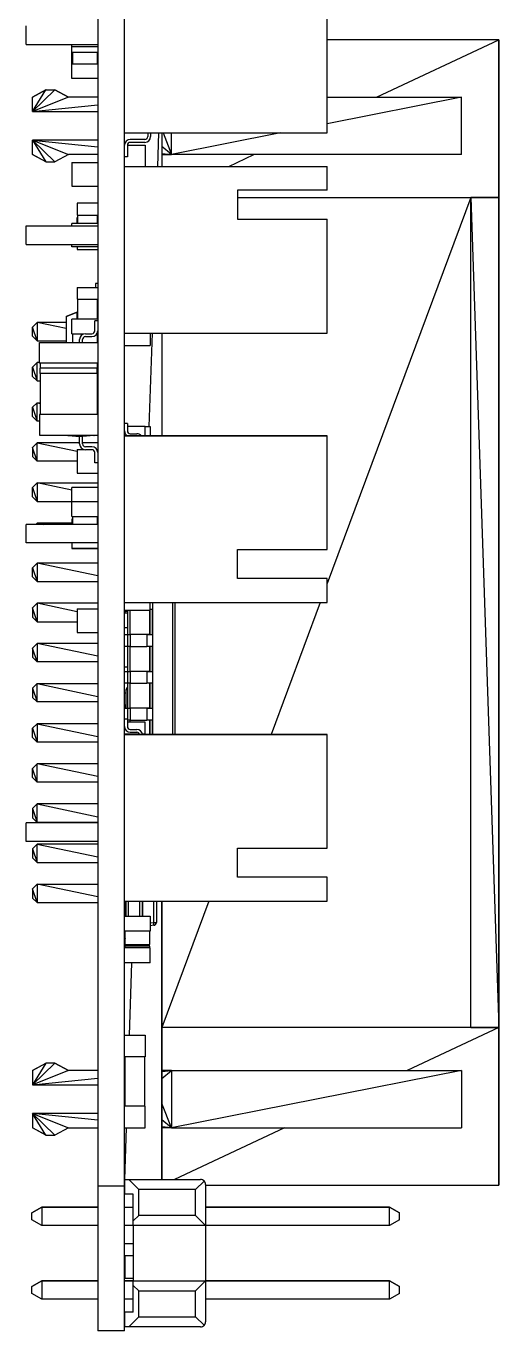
# Model space of a CAD drawing. Header units: millimetres. Extents: x -3 to 395, y 18 to 269.
# Drawn here: x 153.09 to 169.42, y 122.72 to 167.74 of the extents above; entities that cross this region are included whole.
import ezdxf

# ---------------------------------------------------------------- set-up
doc = ezdxf.new("R2010")
doc.units = ezdxf.units.MM

msp = doc.modelspace()

# ---------------------------------------------------------------- linework, layer by layer
at = {"color": 7, "linetype": 'Continuous', "lineweight": 25}
for p, q in [((155.565, 217.719), (155.565, 127.721)), ((156.49, 127.721), (156.49, 217.719)), ((163.49, 164.048), (163.49, 167.972)), ((153.09, 167.103), (153.09, 167.742)), ((153.09, 167.103), (155.565, 167.103)), ((154.676, 167.017), (154.676, 167.103)), ((154.676, 166.823), (154.676, 167.017)), ((155.565, 167.017), (154.676, 167.017)), ((169.419, 167.265), (163.49, 167.265)), ((165.188, 165.284), (169.419, 167.265)), ((169.419, 167.265), (169.419, 161.817)), ((169.419, 127.743), (169.419, 167.265)), ((154.676, 166.731), (154.676, 166.823)), ((155.565, 166.823), (154.676, 166.823)), ((154.676, 166.431), (154.676, 166.731)), ((154.676, 166.731), (154.701, 166.731)), ((154.701, 166.431), (154.701, 166.823)), ((155.54, 166.823), (155.54, 166.431)), ((155.54, 166.731), (155.565, 166.731)), ((154.676, 165.923), (154.676, 166.431)), ((154.676, 166.431), (155.565, 166.431)), ((155.565, 165.923), (154.676, 165.923)), ((153.315, 164.789), (153.778, 165.532)), ((154.087, 165.532), (153.315, 164.789)), ((153.778, 165.532), (153.315, 165.284)), ((153.315, 165.284), (153.778, 165.532)), ((153.779, 165.531), (153.315, 165.284)), ((154.551, 165.284), (153.315, 164.789)), ((153.315, 164.789), (153.315, 165.284)), ((153.778, 165.532), (154.087, 165.532)), ((154.087, 165.532), (154.551, 165.284)), ((154.552, 165.284), (154.087, 165.532)), ((155.565, 165.284), (154.551, 165.284)), ((154.551, 165.284), (154.551, 165.284)), ((168.127, 165.284), (163.49, 164.366)), ((163.49, 165.284), (168.127, 165.284)), ((168.127, 163.303), (168.127, 165.284)), ((153.315, 164.789), (155.565, 165.021)), ((153.315, 164.789), (155.565, 164.789)), ((156.49, 164.048), (163.49, 164.048)), ((157.29, 164.048), (157.29, 163.923)), ((157.39, 164.048), (157.39, 163.923)), ((157.641, 162.897), (157.678, 164.048)), ((157.783, 164.048), (157.783, 162.897)), ((157.821, 164.048), (158.113, 163.303)), ((161.879, 164.048), (158.113, 163.303)), ((158.113, 163.303), (158.113, 164.048)), ((153.315, 163.798), (153.778, 163.055)), ((153.315, 163.303), (153.315, 163.798)), ((153.315, 163.798), (154.551, 163.303)), ((154.087, 163.055), (153.315, 163.798)), ((155.565, 163.798), (153.315, 163.798)), ((153.315, 163.798), (155.565, 163.566)), ((156.49, 163.629), (156.491, 163.629)), ((156.59, 163.623), (156.59, 163.223)), ((156.591, 163.629), (157.201, 163.629)), ((157.19, 163.823), (156.69, 163.823)), ((157.19, 163.723), (156.69, 163.723)), ((157.201, 163.629), (157.201, 162.897)), ((158.113, 163.303), (157.783, 163.582)), ((153.778, 163.055), (153.315, 163.303)), ((153.315, 163.303), (153.315, 163.303)), ((153.315, 163.303), (153.779, 163.055)), ((153.778, 163.055), (154.087, 163.055)), ((154.551, 163.303), (154.087, 163.055)), ((154.552, 163.302), (154.087, 163.055)), ((155.565, 163.303), (154.551, 163.303)), ((154.551, 163.303), (154.551, 163.303)), ((155.565, 163.303), (154.551, 163.303)), ((154.676, 163.029), (154.676, 162.217)), ((154.676, 163.029), (155.565, 163.029)), ((156.59, 163.223), (156.49, 163.223)), ((157.783, 163.337), (158.113, 163.303)), ((157.783, 163.303), (158.113, 163.303)), ((158.113, 163.303), (157.783, 163.303)), ((168.127, 163.303), (158.113, 163.303)), ((160.092, 162.897), (160.957, 163.303)), ((156.49, 162.897), (163.49, 162.897)), ((159.79, 162.897), (163.49, 162.897)), ((163.49, 162.072), (163.49, 162.897)), ((154.676, 162.217), (155.565, 162.217)), ((163.49, 162.072), (160.39, 162.072)), ((160.39, 162.072), (160.39, 161.073)), ((155.565, 161.623), (154.854, 161.623)), ((154.854, 161.623), (154.854, 161.217)), ((160.39, 161.817), (168.449, 161.817)), ((168.449, 161.817), (163.49, 148.507)), ((168.449, 161.817), (169.419, 133.191)), ((168.449, 161.817), (169.419, 161.817)), ((168.449, 133.191), (168.449, 161.817)), ((169.419, 161.817), (168.45, 161.817)), ((169.419, 161.817), (169.419, 133.191)), ((154.854, 161.217), (155.565, 161.217)), ((154.879, 160.928), (154.879, 161.217)), ((155.54, 161.217), (155.54, 160.928)), ((153.09, 160.843), (155.565, 160.843)), ((153.09, 160.202), (153.09, 160.843)), ((155.565, 160.928), (154.676, 160.928)), ((154.676, 160.843), (154.676, 160.928)), ((154.854, 160.928), (154.854, 161.129)), ((154.854, 161.129), (154.879, 161.129)), ((155.54, 161.129), (155.565, 161.129)), ((160.39, 161.073), (163.49, 161.073)), ((163.49, 157.147), (163.49, 161.073)), ((153.09, 160.202), (155.565, 160.202)), ((154.676, 160.117), (154.676, 160.202)), ((155.565, 160.117), (154.676, 160.117)), ((154.854, 160.117), (154.854, 160.023)), ((154.854, 160.023), (155.565, 160.023)), ((154.854, 158.722), (154.854, 158.317)), ((154.854, 158.722), (155.565, 158.722)), ((155.485, 158.85), (155.485, 158.722)), ((155.565, 158.85), (155.485, 158.85)), ((154.854, 158.317), (155.565, 158.317)), ((154.879, 157.623), (154.879, 158.317)), ((155.54, 158.317), (155.54, 157.623)), ((154.473, 157.72), (154.855, 157.872)), ((154.855, 157.872), (154.473, 157.719)), ((154.473, 157.72), (154.473, 156.823)), ((155.565, 157.623), (154.676, 157.623)), ((154.676, 157.115), (154.676, 157.623)), ((154.855, 157.623), (154.855, 157.872)), ((154.855, 157.872), (154.879, 157.872)), ((155.565, 157.572), (155.465, 157.572)), ((155.465, 157.222), (155.465, 157.572)), ((155.565, 157.796), (155.54, 157.8)), ((155.54, 157.8), (155.565, 157.796)), ((153.315, 157.353), (153.474, 157.512)), ((153.474, 156.877), (153.315, 157.353)), ((153.315, 157.035), (153.315, 157.353)), ((153.474, 157.512), (153.474, 156.877)), ((154.473, 157.512), (153.474, 157.512)), ((154.473, 157.301), (153.474, 157.512)), ((154.676, 157.115), (155.084, 157.115)), ((154.701, 156.823), (154.701, 157.115)), ((155.14, 157.122), (155.365, 157.122)), ((155.533, 157.115), (155.565, 157.115)), ((155.54, 157.115), (155.54, 156.823)), ((156.49, 157.147), (163.49, 157.147)), ((157.347, 153.923), (157.453, 157.147)), ((157.379, 157.147), (157.379, 156.722)), ((157.783, 157.147), (157.783, 153.598)), ((153.474, 156.876), (153.315, 157.035)), ((153.474, 156.877), (153.315, 157.035)), ((153.474, 156.877), (154.473, 156.877)), ((153.558, 156.111), (153.558, 156.823)), ((153.558, 156.823), (155.565, 156.823)), ((154.699, 157.057), (154.699, 156.998)), ((154.699, 157.057), (154.701, 157.057)), ((154.701, 156.998), (154.699, 156.998)), ((154.94, 156.823), (154.94, 156.922)), ((155.04, 156.823), (155.04, 156.922)), ((155.14, 157.022), (155.365, 157.022)), ((155.54, 157.057), (155.542, 157.057)), ((155.542, 156.998), (155.54, 156.998)), ((155.542, 157.057), (155.542, 156.998)), ((156.49, 156.722), (157.379, 156.722)), ((153.474, 156.127), (153.315, 155.969)), ((153.315, 155.969), (153.474, 156.127)), ((153.474, 156.127), (153.315, 155.969)), ((153.315, 155.969), (153.474, 155.492)), ((153.315, 155.651), (153.315, 155.969)), ((153.558, 156.127), (153.474, 156.127)), ((153.584, 156.104), (153.474, 156.127)), ((153.474, 155.492), (153.474, 156.127)), ((153.474, 156.126), (153.474, 156.127)), ((155.565, 156.111), (153.558, 156.111)), ((155.542, 155.934), (153.581, 155.934)), ((153.581, 155.934), (153.584, 155.934)), ((153.581, 155.755), (153.581, 155.934)), ((153.581, 155.755), (153.584, 155.755)), ((155.542, 155.755), (153.581, 155.755)), ((153.584, 155.934), (153.584, 156.111)), ((153.584, 154.333), (153.584, 155.755)), ((155.54, 156.111), (155.54, 155.934)), ((155.542, 156.097), (155.54, 156.097)), ((155.54, 156.023), (155.565, 156.023)), ((155.54, 155.755), (155.54, 154.333)), ((155.542, 156.111), (155.542, 156.097)), ((155.542, 155.755), (155.542, 155.934)), ((153.474, 155.492), (153.315, 155.651)), ((153.474, 155.492), (153.584, 155.492)), ((155.54, 155.63), (155.565, 155.63)), ((155.565, 155.122), (155.54, 155.122)), ((153.474, 154.743), (153.315, 154.584)), ((153.315, 154.267), (153.315, 154.584)), ((153.315, 154.584), (153.474, 154.108)), ((153.474, 154.743), (153.584, 154.72)), ((153.474, 154.108), (153.474, 154.743)), ((153.474, 154.743), (153.584, 154.743)), ((155.54, 154.845), (155.565, 154.85)), ((155.565, 154.85), (155.54, 154.845)), ((155.54, 154.829), (155.565, 154.829)), ((153.474, 154.108), (153.315, 154.267)), ((153.558, 154.108), (153.474, 154.108)), ((155.565, 154.333), (153.558, 154.333)), ((153.558, 154.333), (153.558, 153.623)), ((156.59, 154.023), (156.49, 154.023)), ((156.59, 154.023), (156.59, 153.773)), ((153.558, 153.623), (155.565, 153.623)), ((154.555, 153.613), (154.935, 153.573)), ((154.945, 153.572), (154.935, 153.573)), ((154.94, 153.322), (154.94, 153.572)), ((155.035, 153.572), (154.945, 153.572)), ((155.045, 153.573), (155.035, 153.572)), ((155.035, 153.572), (155.04, 153.572)), ((155.04, 153.322), (155.04, 153.572)), ((155.426, 153.613), (155.045, 153.573)), ((163.49, 153.598), (156.49, 153.598)), ((156.49, 153.598), (163.49, 153.598)), ((157.201, 153.923), (156.59, 153.923)), ((156.69, 153.672), (156.915, 153.672)), ((157.201, 153.923), (157.379, 153.923)), ((157.201, 153.598), (157.201, 153.923)), ((157.379, 153.923), (157.379, 153.598)), ((163.49, 149.673), (163.49, 153.598)), ((163.49, 153.598), (163.49, 153.598)), ((153.474, 153.359), (153.315, 153.2)), ((153.474, 153.359), (153.315, 153.2)), ((153.315, 153.2), (153.315, 152.882)), ((153.474, 152.724), (153.315, 153.2)), ((154.94, 153.359), (153.474, 153.359)), ((153.474, 153.359), (154.854, 153.068)), ((153.474, 152.724), (153.474, 153.359)), ((153.474, 153.358), (153.474, 153.359)), ((154.854, 153.129), (154.854, 152.317)), ((154.854, 153.129), (155.091, 153.129)), ((155.565, 153.359), (155.04, 153.359)), ((155.365, 153.222), (155.14, 153.222)), ((155.365, 153.122), (155.14, 153.122)), ((155.535, 153.129), (155.565, 153.129)), ((153.474, 152.723), (153.315, 152.882)), ((153.474, 152.724), (153.315, 152.882)), ((154.854, 152.724), (153.474, 152.724)), ((155.465, 152.672), (155.465, 153.022)), ((155.565, 152.672), (155.465, 152.672)), ((154.854, 152.317), (155.565, 152.317)), ((153.474, 151.974), (153.315, 151.816)), ((153.474, 151.974), (153.315, 151.816)), ((153.315, 151.816), (153.474, 151.339)), ((153.315, 151.498), (153.315, 151.816)), ((153.474, 151.974), (155.565, 151.974)), ((154.676, 151.721), (153.474, 151.974)), ((153.474, 151.974), (153.474, 151.339)), ((155.565, 151.823), (154.676, 151.823)), ((154.676, 151.323), (154.676, 151.823)), ((153.315, 151.498), (153.474, 151.339)), ((153.474, 151.339), (154.676, 151.339)), ((155.565, 151.323), (154.676, 151.323)), ((154.676, 150.815), (154.676, 151.323)), ((154.676, 150.815), (155.565, 150.815)), ((154.699, 150.815), (154.699, 150.788)), ((154.701, 150.543), (154.701, 150.815)), ((155.54, 150.815), (155.54, 150.543)), ((155.542, 150.815), (155.542, 150.788)), ((155.565, 150.543), (153.09, 150.543)), ((153.09, 149.903), (153.09, 150.543)), ((153.474, 150.59), (153.427, 150.543)), ((153.474, 150.59), (153.427, 150.543)), ((154.676, 150.59), (153.474, 150.59)), ((153.474, 150.543), (153.474, 150.59)), ((153.474, 150.59), (153.698, 150.543)), ((153.474, 150.589), (153.474, 150.59)), ((154.701, 150.73), (154.676, 150.73)), ((154.676, 150.73), (154.676, 150.543)), ((154.701, 150.788), (154.699, 150.788)), ((155.542, 150.788), (155.54, 150.788)), ((155.54, 150.788), (155.542, 150.788)), ((155.565, 150.73), (155.54, 150.73)), ((155.565, 149.903), (153.09, 149.903)), ((154.676, 149.903), (154.676, 149.722)), ((154.676, 149.722), (154.676, 149.717)), ((154.676, 149.722), (155.565, 149.722)), ((154.676, 149.717), (155.565, 149.717)), ((160.39, 149.673), (163.49, 149.673)), ((160.39, 148.673), (160.39, 149.673)), ((153.474, 149.206), (153.315, 149.047)), ((153.315, 148.73), (153.315, 149.047)), ((153.315, 149.047), (153.474, 148.571)), ((155.565, 149.206), (153.474, 149.206)), ((155.565, 148.765), (153.474, 149.206)), ((153.474, 149.206), (153.474, 148.571)), ((153.315, 148.73), (153.474, 148.571)), ((153.474, 148.571), (155.565, 148.571)), ((163.49, 148.673), (160.39, 148.673)), ((163.49, 147.848), (163.49, 148.673)), ((153.474, 147.822), (153.315, 147.663)), ((153.474, 147.822), (153.315, 147.663)), ((153.315, 147.663), (153.315, 147.345)), ((153.474, 147.186), (153.315, 147.663)), ((153.474, 147.821), (153.474, 147.822)), ((155.565, 147.822), (153.474, 147.822)), ((154.854, 147.531), (153.474, 147.822)), ((153.474, 147.822), (153.474, 147.186)), ((156.49, 147.848), (163.49, 147.848)), ((157.379, 147.57), (157.379, 147.848)), ((157.465, 147.605), (157.465, 147.848)), ((158.24, 143.298), (158.24, 147.848)), ((163.245, 147.848), (161.549, 143.298)), ((153.474, 147.186), (153.315, 147.345)), ((154.854, 147.629), (154.854, 146.817)), ((154.854, 147.629), (155.565, 147.629)), ((157.379, 147.57), (156.49, 147.57)), ((156.59, 147.483), (156.49, 147.483)), ((156.513, 147.541), (156.513, 147.57)), ((156.59, 147.541), (156.513, 147.541)), ((156.515, 147.483), (156.515, 147.541)), ((156.59, 147.57), (156.59, 146.745)), ((157.465, 147.605), (157.379, 147.605)), ((153.474, 147.186), (154.854, 147.186)), ((154.854, 146.817), (155.565, 146.817)), ((156.59, 146.975), (156.49, 146.975)), ((153.474, 146.437), (153.315, 146.278)), ((153.474, 146.437), (153.474, 145.802)), ((155.565, 146.437), (153.474, 146.437)), ((155.565, 145.996), (153.474, 146.437)), ((156.49, 146.745), (156.59, 146.745)), ((156.49, 146.745), (156.69, 146.745)), ((156.59, 146.335), (156.49, 146.335)), ((156.59, 146.745), (156.59, 146.335)), ((156.59, 146.745), (156.69, 146.745)), ((156.69, 146.335), (156.59, 146.335)), ((156.59, 146.335), (156.59, 145.475)), ((157.265, 146.745), (156.69, 146.745)), ((156.69, 146.745), (156.69, 146.335)), ((156.69, 146.335), (157.265, 146.335)), ((157.365, 146.745), (157.265, 146.745)), ((157.265, 146.745), (157.465, 146.745)), ((157.265, 146.745), (157.265, 146.335)), ((157.465, 146.335), (157.265, 146.335)), ((157.365, 146.745), (157.465, 146.745)), ((157.465, 146.335), (157.465, 146.745)), ((153.315, 146.278), (153.315, 145.961)), ((153.474, 145.802), (153.315, 146.278)), ((153.315, 145.961), (153.474, 145.802)), ((155.565, 145.802), (153.474, 145.802)), ((156.59, 145.623), (156.49, 145.623)), ((156.49, 145.475), (156.59, 145.475)), ((156.49, 145.475), (156.69, 145.475)), ((156.59, 145.475), (156.59, 145.065)), ((156.59, 145.475), (156.69, 145.475)), ((157.265, 145.475), (156.69, 145.475)), ((156.69, 145.475), (156.69, 145.065)), ((157.365, 145.475), (157.265, 145.475)), ((157.265, 145.475), (157.465, 145.475)), ((157.265, 145.475), (157.265, 145.065)), ((157.365, 145.475), (157.465, 145.475)), ((157.465, 145.065), (157.465, 145.475)), ((153.315, 144.894), (153.474, 145.053)), ((153.474, 145.053), (153.315, 144.894)), ((153.474, 145.053), (155.565, 144.612)), ((153.474, 144.418), (153.474, 145.053)), ((153.474, 145.053), (155.565, 145.053)), ((153.474, 145.052), (153.474, 145.053)), ((156.59, 145.065), (156.49, 145.065)), ((156.69, 145.065), (156.59, 145.065)), ((156.59, 145.065), (156.59, 144.205)), ((156.69, 145.065), (157.265, 145.065)), ((157.465, 145.065), (157.265, 145.065)), ((153.315, 144.894), (153.315, 144.577)), ((153.315, 144.894), (153.474, 144.418)), ((153.474, 144.418), (153.315, 144.577)), ((156.54, 144.723), (156.49, 144.723)), ((156.54, 144.833), (156.54, 144.205)), ((155.565, 144.418), (153.474, 144.418)), ((156.49, 144.316), (156.54, 144.316)), ((156.49, 144.205), (156.59, 144.205)), ((156.49, 144.205), (156.69, 144.205)), ((156.515, 144.205), (156.515, 144.316)), ((156.59, 144.205), (156.59, 143.823)), ((156.59, 144.205), (156.69, 144.205)), ((157.265, 144.205), (156.69, 144.205)), ((156.69, 144.205), (156.69, 143.795)), ((157.365, 144.205), (157.265, 144.205)), ((157.265, 144.205), (157.465, 144.205)), ((157.265, 144.205), (157.265, 143.795)), ((157.365, 144.205), (157.465, 144.205)), ((157.465, 143.795), (157.465, 144.205)), ((153.315, 143.51), (153.474, 143.669)), ((153.474, 143.669), (153.474, 143.034)), ((155.565, 143.669), (153.474, 143.669)), ((153.474, 143.669), (155.565, 143.228)), ((156.59, 143.823), (156.49, 143.823)), ((156.59, 143.823), (156.59, 143.573)), ((156.69, 143.795), (156.59, 143.795)), ((157.201, 143.723), (156.59, 143.723)), ((156.69, 143.795), (157.265, 143.795)), ((157.201, 143.317), (157.201, 143.723)), ((157.465, 143.795), (157.265, 143.795)), ((153.315, 143.192), (153.315, 143.51)), ((153.315, 143.51), (153.474, 143.034)), ((153.474, 143.034), (153.315, 143.192)), ((153.474, 143.033), (153.315, 143.192)), ((156.49, 143.317), (157.005, 143.317)), ((163.49, 143.298), (156.49, 143.298)), ((156.49, 143.298), (163.49, 143.298)), ((156.515, 143.298), (156.515, 143.317)), ((156.69, 143.473), (156.915, 143.473)), ((156.69, 143.373), (156.915, 143.373)), ((157.111, 143.317), (157.201, 143.317)), ((157.176, 143.317), (157.176, 143.298)), ((163.49, 139.373), (163.49, 143.298)), ((163.49, 143.298), (163.49, 143.298)), ((155.565, 143.034), (153.474, 143.034)), ((153.474, 142.284), (153.315, 142.126)), ((153.474, 142.284), (153.315, 142.126)), ((153.315, 142.126), (153.474, 142.284)), ((155.565, 142.284), (153.474, 142.284)), ((155.565, 141.843), (153.474, 142.284)), ((153.474, 141.649), (153.474, 142.284)), ((153.474, 142.283), (153.474, 142.284)), ((153.474, 141.649), (153.315, 142.126)), ((153.315, 141.808), (153.315, 142.126)), ((153.315, 141.808), (153.474, 141.649)), ((155.565, 141.649), (153.474, 141.649)), ((153.474, 140.9), (153.315, 140.741)), ((155.565, 140.9), (153.474, 140.9)), ((153.474, 140.265), (153.474, 140.9)), ((153.474, 140.9), (155.565, 140.459)), ((153.315, 140.741), (153.315, 140.424)), ((153.315, 140.741), (153.474, 140.265)), ((155.565, 140.243), (153.09, 140.243)), ((153.09, 139.603), (153.09, 140.243)), ((153.315, 140.424), (153.474, 140.265)), ((155.565, 140.265), (153.474, 140.265)), ((155.565, 139.603), (153.09, 139.603)), ((153.474, 139.516), (153.315, 139.357)), ((153.474, 139.516), (153.315, 139.357)), ((153.315, 139.357), (153.315, 139.039)), ((153.315, 139.357), (153.474, 138.881)), ((155.565, 139.516), (153.474, 139.516)), ((153.474, 139.515), (153.474, 139.516)), ((153.474, 139.516), (155.565, 139.075)), ((153.474, 138.881), (153.474, 139.516)), ((160.39, 139.373), (163.49, 139.373)), ((160.39, 138.373), (160.39, 139.373)), ((153.474, 138.88), (153.315, 139.039)), ((153.474, 138.881), (153.315, 139.039)), ((153.474, 138.881), (155.565, 138.881)), ((163.49, 138.373), (160.39, 138.373)), ((163.49, 137.548), (163.49, 138.373)), ((153.474, 138.131), (153.315, 137.973)), ((153.315, 137.973), (153.474, 138.131)), ((153.315, 137.973), (153.315, 137.655)), ((153.474, 137.496), (153.315, 137.973)), ((153.474, 138.131), (155.565, 138.131)), ((155.565, 137.69), (153.474, 138.131)), ((153.474, 138.131), (153.474, 137.496)), ((153.474, 137.496), (153.315, 137.655)), ((153.474, 137.496), (155.565, 137.496)), ((156.49, 137.548), (163.49, 137.548)), ((156.515, 137.029), (156.515, 137.548)), ((156.54, 137.548), (156.54, 137.023)), ((157.59, 137.548), (157.59, 136.812)), ((157.783, 137.548), (157.783, 127.943)), ((159.407, 137.548), (157.783, 133.191)), ((157.783, 133.191), (157.783, 137.548)), ((156.54, 137.029), (156.49, 137.029)), ((156.49, 137.023), (157.379, 137.023)), ((157.379, 137.023), (157.379, 136.515)), ((157.379, 136.515), (156.49, 136.515)), ((156.515, 136.047), (156.515, 136.515)), ((157.354, 136.515), (157.354, 136.047)), ((157.501, 136.713), (157.379, 136.7)), ((157.501, 136.812), (157.59, 136.812)), ((156.513, 136.022), (156.49, 136.022)), ((156.513, 136.047), (157.356, 136.047)), ((156.513, 135.989), (156.513, 136.047)), ((157.356, 135.989), (156.513, 135.989)), ((156.515, 135.931), (156.515, 135.989)), ((157.356, 136.047), (157.354, 136.047)), ((157.354, 135.989), (157.354, 135.931)), ((157.356, 135.989), (157.354, 135.989)), ((157.356, 135.989), (157.356, 136.047)), ((157.379, 135.931), (156.49, 135.931)), ((157.379, 135.422), (157.379, 135.931)), ((157.379, 135.422), (156.49, 135.422)), ((156.66, 132.923), (156.742, 135.422)), ((156.49, 132.923), (157.201, 132.923)), ((157.201, 132.923), (157.201, 132.173)), ((168.449, 133.191), (157.783, 133.191)), ((157.783, 127.943), (157.783, 133.191)), ((169.419, 133.191), (166.246, 131.705)), ((169.419, 133.191), (168.449, 133.191)), ((168.45, 133.191), (169.419, 133.191)), ((169.419, 133.191), (169.419, 127.743)), ((153.315, 131.21), (154.087, 131.953)), ((153.778, 131.953), (153.315, 131.21)), ((153.315, 131.705), (153.778, 131.953)), ((153.315, 131.705), (153.778, 131.953)), ((153.779, 131.952), (153.315, 131.705)), ((154.087, 131.953), (153.778, 131.953)), ((154.087, 131.953), (154.551, 131.705)), ((154.552, 131.705), (154.087, 131.953)), ((157.201, 132.173), (156.49, 132.173)), ((156.515, 130.473), (156.515, 132.173)), ((157.176, 132.173), (157.176, 130.473)), ((154.551, 131.705), (153.315, 131.21)), ((153.315, 131.705), (153.315, 131.21)), ((155.565, 131.705), (154.551, 131.705)), ((154.551, 131.705), (154.551, 131.705)), ((158.113, 131.705), (157.783, 131.705)), ((157.783, 131.425), (158.113, 131.705)), ((157.783, 131.671), (158.113, 131.705)), ((168.127, 131.705), (158.113, 129.724)), ((158.113, 131.705), (168.127, 131.705)), ((158.113, 131.705), (158.113, 129.724)), ((168.127, 131.705), (168.127, 129.724)), ((153.315, 131.21), (155.565, 131.442)), ((153.315, 131.21), (155.565, 131.21)), ((158.113, 129.724), (157.783, 130.563)), ((155.565, 130.219), (153.315, 130.219)), ((153.315, 130.219), (153.315, 129.724)), ((153.315, 130.219), (154.551, 129.724)), ((154.087, 129.476), (153.315, 130.219)), ((153.778, 129.476), (153.315, 130.219)), ((155.565, 129.987), (153.315, 130.219)), ((157.201, 130.473), (156.49, 130.473)), ((157.201, 129.723), (157.201, 130.473)), ((153.779, 129.476), (153.315, 129.724)), ((153.778, 129.476), (153.315, 129.724)), ((154.551, 129.724), (154.087, 129.476)), ((154.552, 129.723), (154.087, 129.476)), ((154.551, 129.724), (155.565, 129.724)), ((156.49, 129.723), (157.201, 129.723)), ((156.497, 127.943), (156.555, 129.723)), ((158.113, 129.724), (157.783, 130.003)), ((158.113, 129.724), (157.783, 129.758)), ((158.113, 129.724), (157.783, 129.724)), ((158.113, 129.724), (168.127, 129.724)), ((162.015, 129.724), (158.211, 127.943)), ((153.778, 129.476), (154.087, 129.476)), ((156.492, 127.943), (156.492, 127.443)), ((156.492, 127.943), (156.635, 127.943)), ((156.98, 127.597), (156.635, 127.943)), ((156.635, 127.943), (159.118, 127.943)), ((158.945, 127.597), (159.24, 127.892)), ((155.565, 127.721), (156.49, 127.721)), ((155.565, 127.721), (155.565, 122.721)), ((156.49, 127.743), (156.492, 127.786)), ((156.492, 127.743), (156.49, 127.743)), ((156.49, 122.721), (156.49, 127.721)), ((156.79, 127.443), (156.492, 127.443)), ((156.79, 126.513), (156.79, 127.443)), ((158.945, 127.597), (156.98, 127.597)), ((156.98, 126.703), (156.98, 127.597)), ((158.945, 126.703), (158.945, 127.597)), ((159.29, 127.77), (159.29, 126.358)), ((159.29, 127.743), (169.419, 127.743)), ((153.631, 126.988), (153.29, 126.798)), ((153.29, 126.798), (153.631, 126.988)), ((153.631, 126.988), (155.565, 126.988)), ((155.565, 126.988), (153.631, 126.988)), ((153.631, 126.988), (153.631, 126.988)), ((153.631, 126.988), (153.631, 126.358)), ((156.49, 126.988), (156.79, 126.988)), ((159.29, 126.988), (165.646, 126.988)), ((165.646, 126.988), (159.29, 126.988)), ((165.646, 126.988), (165.646, 126.988)), ((165.646, 126.358), (165.646, 126.988)), ((165.646, 126.988), (165.986, 126.798)), ((165.986, 126.798), (165.646, 126.988)), ((153.29, 126.548), (153.29, 126.798)), ((153.631, 126.358), (153.29, 126.548)), ((156.98, 126.703), (156.79, 126.513)), ((156.79, 126.358), (156.79, 126.513)), ((158.945, 126.703), (156.98, 126.703)), ((158.945, 126.703), (159.29, 126.358)), ((165.986, 126.548), (165.646, 126.358)), ((165.986, 126.548), (165.986, 126.798)), ((155.565, 126.358), (153.631, 126.358)), ((156.79, 126.358), (156.49, 126.358)), ((159.29, 126.358), (156.79, 126.358)), ((156.79, 126.358), (156.79, 124.448)), ((159.29, 126.358), (159.29, 124.448)), ((165.646, 126.358), (159.29, 126.358)), ((156.79, 125.723), (156.49, 125.723)), ((156.49, 125.317), (156.79, 125.317)), ((156.515, 124.529), (156.515, 125.317)), ((153.631, 124.448), (153.29, 124.258)), ((153.29, 124.258), (153.631, 124.448)), ((153.29, 124.008), (153.29, 124.258)), ((153.631, 124.448), (155.565, 124.448)), ((155.565, 124.448), (153.631, 124.448)), ((153.631, 124.448), (153.631, 124.448)), ((153.631, 124.448), (153.631, 123.818)), ((156.79, 124.529), (156.49, 124.529)), ((156.49, 124.448), (156.79, 124.448)), ((156.79, 124.448), (156.49, 124.448)), ((156.79, 124.292), (156.79, 124.448)), ((156.79, 124.448), (159.29, 124.448)), ((156.79, 124.292), (156.98, 124.102)), ((156.79, 123.363), (156.79, 124.292)), ((158.945, 124.102), (159.29, 124.448)), ((159.29, 124.448), (159.29, 123.035)), ((159.29, 124.448), (165.646, 124.448)), ((165.646, 124.448), (159.29, 124.448)), ((165.646, 124.448), (165.646, 124.448)), ((165.646, 123.818), (165.646, 124.448)), ((165.646, 124.448), (165.986, 124.258)), ((165.986, 124.258), (165.646, 124.448)), ((165.986, 124.008), (165.986, 124.258)), ((153.631, 123.818), (153.29, 124.008)), ((155.565, 123.818), (153.631, 123.818)), ((156.79, 123.818), (156.49, 123.818)), ((156.98, 124.102), (158.945, 124.102)), ((156.98, 123.208), (156.98, 124.102)), ((158.945, 123.208), (158.945, 124.102)), ((165.646, 123.818), (159.29, 123.818)), ((165.986, 124.008), (165.646, 123.818)), ((156.492, 123.363), (156.492, 122.863)), ((156.79, 123.363), (156.492, 123.363)), ((156.79, 123.363), (156.492, 123.363)), ((156.635, 122.863), (156.98, 123.208)), ((156.98, 123.208), (158.945, 123.208)), ((159.24, 122.913), (158.945, 123.208)), ((156.49, 122.721), (155.565, 122.721)), ((156.635, 122.863), (156.492, 122.863)), ((159.118, 122.863), (156.635, 122.863))]:
    msp.add_line(p, q, dxfattribs=at)
at = {"color": 8, "linetype": 'Continuous', "lineweight": 25}
for p, q in [((157.471, 143.298), (157.471, 147.848)), ((158.151, 147.848), (158.151, 143.298)), ((156.68, 146.745), (156.68, 147.57)), ((157.36, 146.745), (157.36, 147.57)), ((157.371, 146.745), (157.371, 147.57)), ((157.46, 146.745), (157.46, 147.605)), ((156.68, 145.475), (156.68, 146.335)), ((157.36, 145.475), (157.36, 146.335)), ((157.371, 145.475), (157.371, 146.335)), ((157.46, 145.475), (157.46, 146.335)), ((156.68, 144.205), (156.68, 145.065)), ((157.36, 144.205), (157.36, 145.065)), ((157.371, 144.205), (157.371, 145.065)), ((157.46, 144.205), (157.46, 145.065)), ((156.59, 144.833), (156.54, 144.833)), ((156.68, 143.723), (156.68, 143.795)), ((157.36, 143.298), (157.36, 143.795)), ((157.371, 143.298), (157.371, 143.795)), ((157.46, 143.298), (157.46, 143.795)), ((156.63, 137.023), (156.63, 137.548)), ((157.01, 137.548), (157.01, 137.023)), ((157.021, 137.023), (157.021, 137.548)), ((157.11, 137.023), (157.11, 137.548)), ((157.121, 137.023), (157.121, 137.548)), ((157.501, 136.812), (157.501, 137.548)), ((157.379, 136.8), (157.501, 136.812))]:
    msp.add_line(p, q, dxfattribs=at)
at = {"color": 7, "linetype": 'Continuous', "lineweight": 25, "flags": 128}
for points in [[(154.555, 153.613), (154.537, 153.617), (154.521, 153.623)], [(154.521, 153.623), (154.537, 153.617), (154.555, 153.613)], [(155.459, 153.623), (155.443, 153.617), (155.426, 153.613)], [(155.426, 153.613), (155.443, 153.617), (155.459, 153.623)]]:
    msp.add_lwpolyline(points, dxfattribs=at)
at = {"color": 7, "linetype": 'Continuous', "lineweight": 25}
for centre, radius, start, end in [((157.19, 163.923), 0.1, 270, 0), ((157.19, 163.923), 0.2, 270, 0), ((157.19, 163.923), 0.1, 270, 0), ((156.69, 163.623), 0.2, 90, 180), ((156.69, 163.623), 0.2, 90, 180), ((156.69, 163.623), 0.1, 90, 180), ((155.14, 156.922), 0.2, 90, 180), ((155.365, 157.222), 0.2, 270, 360), ((155.365, 157.222), 0.1, 270, 360), ((155.365, 157.222), 0.2, 270, 360), ((155.14, 156.922), 0.1, 90, 180), ((155.14, 156.922), 0.1, 90, 180), ((156.69, 153.773), 0.2, 180, 241.0423), ((156.69, 153.773), 0.1, 180, 270), ((156.69, 153.773), 0.1, 180, 270), ((156.915, 153.473), 0.2, 38.6838, 90), ((156.915, 153.473), 0.2, 38.6838, 90), ((155.14, 153.322), 0.2, 180, 270), ((155.14, 153.322), 0.2, 180, 270), ((155.14, 153.322), 0.1, 180, 270), ((155.365, 153.022), 0.2, 360, 90), ((155.365, 153.022), 0.1, 360, 90), ((155.365, 153.022), 0.1, 360, 90), ((156.64, 144.833), 0.1, 120, 180), ((156.64, 144.833), 0.1, 120, 180), ((156.69, 143.573), 0.2, 180, 270), ((156.69, 143.573), 0.1, 180, 270), ((156.69, 143.573), 0.1, 180, 270), ((156.915, 143.273), 0.2, 7.1814, 90), ((156.915, 143.273), 0.2, 7.1814, 90), ((156.915, 143.273), 0.1, 14.4788, 90), ((157.26, 136.763), 0.246, 348.338, 11.662), ((157.49, 136.812), 0.1, 276, 0), ((156.69, 136.172), 0.2, 151.045, 180), ((156.69, 136.172), 0.2, 151.045, 180), ((159.118, 127.77), 0.173, 45, 90), ((159.118, 127.77), 0.173, 0, 45), ((159.118, 123.035), 0.173, 270, 315), ((159.118, 123.035), 0.173, 315, 0)]:
    msp.add_arc(centre, radius, start, end, dxfattribs=at)
at = {"color": 8, "linetype": 'Continuous', "lineweight": 25}
for centre, start, end in [((154.567, 153.623), 180.258, 218.6902), ((155.414, 153.623), 321.3098, 359.742)]:
    msp.add_arc(centre, 0.0153, start, end, dxfattribs=at)

doc.saveas('drawing.dxf')
